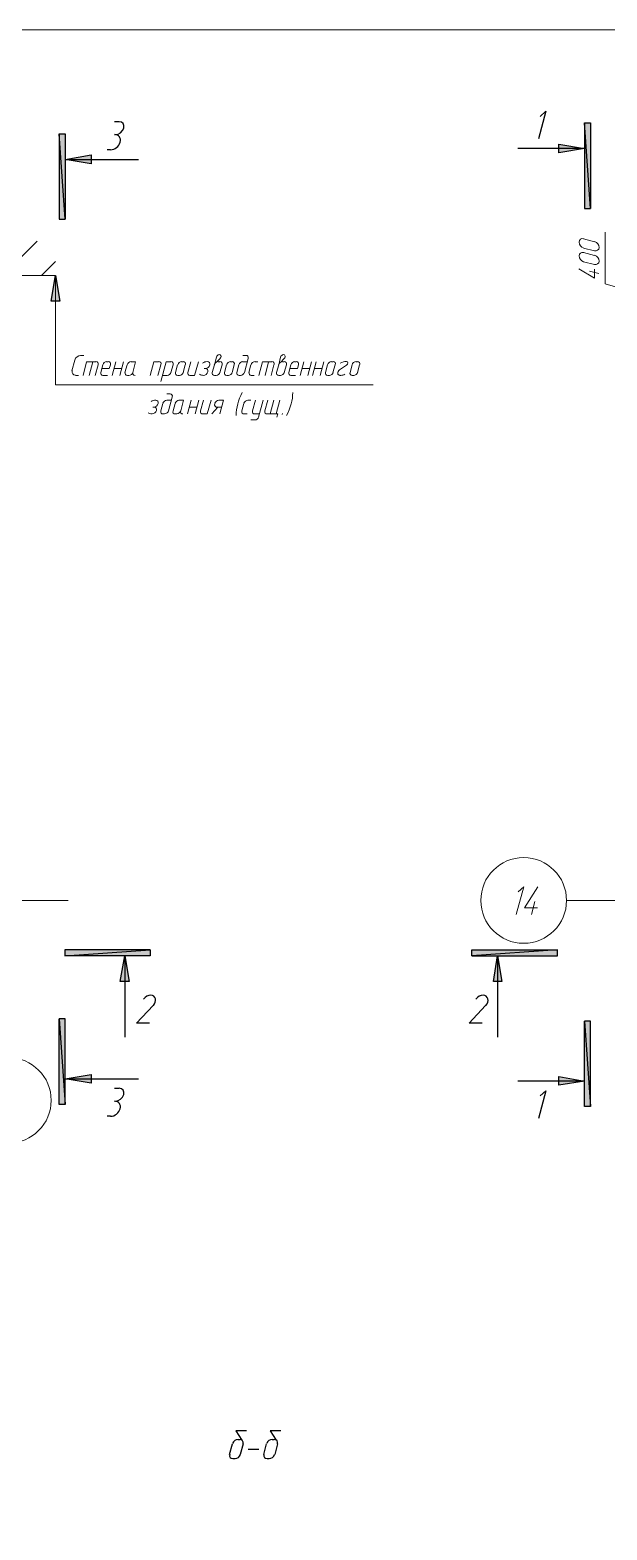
# Model space of a CAD drawing. Header units: millimetres. Extents: x -678 to 5260, y -935 to 3264.
# Drawn here: x 851 to 1525, y 1463 to 3215 of the extents above; entities that cross this region are included whole.
import ezdxf

# ---------------------------------------------------------------- set-up
doc = ezdxf.new("R2010")
doc.units = ezdxf.units.MM
doc.header["$MEASUREMENT"] = 0
doc.layers.get('0').update_dxf_attribs({"linetype": 'CONTINUOUS'})

msp = doc.modelspace()

# ---------------------------------------------------------------- hatches: boundary and pattern name
at = {"true_color": 0x000007}
h = msp.add_hatch(color=7, dxfattribs=at)
h.paths.add_polyline_path([(1505.50682, 3106.44845), (1505.50682, 3006.36546), (1498.36989, 3106.44845)])
h.paths.add_polyline_path([(1505.50682, 3006.36546), (1498.36989, 3106.44845), (1498.36989, 3006.36546)])
h = msp.add_hatch(color=7, dxfattribs=at)
h.paths.add_polyline_path([(892.06284, 3093.66836), (892.06284, 2993.91733), (885.09188, 3093.66836)])
h.paths.add_polyline_path([(892.06284, 2993.91733), (885.09188, 3093.66836), (885.09188, 2993.91733)])
for points in [[(892.06284, 3063.79284), (922.2703, 3068.93807), (922.2703, 3058.64762)], [(1498.36989, 3076.57293), (1468.49437, 3071.4277), (1468.49437, 3081.55218)], [(880.61055, 2928.19119), (885.75578, 2897.98372), (875.79728, 2897.98372)], [(961.6064, 2133.66836), (966.75163, 2103.62687), (956.46118, 2103.62687)], [(1396.9591, 2133.66836), (1401.93835, 2103.62687), (1391.97985, 2103.62687)], [(892.06284, 1990.0999), (922.2703, 1994.91318), (922.2703, 1984.95467)], [(1498.36989, 1987.4443), (1468.49437, 1982.46504), (1468.49437, 1992.58953)]]:
    msp.add_hatch(color=7, dxfattribs=at).paths.add_polyline_path(points)
h = msp.add_hatch(color=7, dxfattribs=at)
h.paths.add_polyline_path([(991.48192, 2133.66836), (891.73089, 2133.66836), (991.48192, 2140.63932)])
h.paths.add_polyline_path([(891.73089, 2133.66836), (991.48192, 2140.63932), (891.73089, 2140.63932)])
h = msp.add_hatch(color=7, dxfattribs=at)
h.paths.add_polyline_path([(1366.91761, 2140.63932), (1467.00059, 2140.63932), (1366.91761, 2133.66836)])
h.paths.add_polyline_path([(1467.00059, 2140.63932), (1366.91761, 2133.66836), (1467.00059, 2133.66836)])
h = msp.add_hatch(color=7, dxfattribs=at)
h.paths.add_polyline_path([(885.09188, 1960.0584), (885.09188, 2059.97542), (892.06284, 1960.0584)])
h.paths.add_polyline_path([(885.09188, 2059.97542), (892.06284, 1960.0584), (892.06284, 2059.97542)])
h = msp.add_hatch(color=7, dxfattribs=at)
h.paths.add_polyline_path([(1498.36989, 1957.56878), (1498.36989, 2057.31982), (1505.50682, 1957.56878)])
h.paths.add_polyline_path([(1498.36989, 2057.31982), (1505.50682, 1957.56878), (1505.50682, 2057.31982)])

# ---------------------------------------------------------------- linework, layer by layer
at = {"color": 7, "linetype": 'Continuous', "lineweight": 20, "true_color": 0x000007}
msp.add_lwpolyline([(-479.88737, -884.75487), (5209.40723, -884.75487), (5209.40723, 3214.83019), (-479.88737, 3214.83019)], close=True, dxfattribs=at)
at = {"color": 7, "linetype": 'Continuous', "lineweight": 25, "true_color": 0x000007}
for points in [[(1446.75163, 3113.91733), (1453.39064, 3120.22438), (1444.75993, 3087.69326)], [(954.9674, 3107.4443), (949.82217, 3107.4443), (949.82217, 3107.4443)], [(950.984, 3092.50654), (949.6562, 3092.50654), (949.6562, 3092.50654)], [(945.00889, 3075.07915), (941.19147, 3075.07915), (941.19147, 3075.07915)], [(1498.36989, 3076.57293), (1420.69354, 3076.57293), (1420.69354, 3076.57293)], [(892.06284, 3063.79284), (977.54001, 3063.79284), (977.54001, 3063.79284)], [(961.6064, 2133.66836), (961.6064, 2038.7306), (961.6064, 2038.7306)], [(1396.9591, 2133.66836), (1396.9591, 2038.7306), (1396.9591, 2038.7306)], [(990.65205, 2054.99616), (975.54831, 2054.99616), (994.9674, 2075.74305)], [(1378.86781, 2054.99616), (1363.93006, 2054.99616), (1383.01719, 2075.74305)], [(892.06284, 1990.0999), (977.54001, 1990.0999), (977.54001, 1990.0999)], [(1498.36989, 1987.4443), (1420.69354, 1987.4443), (1420.69354, 1987.4443)], [(950.984, 1963.70986), (949.6562, 1963.70986), (949.6562, 1963.70986)], [(954.9674, 1978.81359), (949.82217, 1978.81359), (949.82217, 1978.81359)], [(1446.75163, 1970.01691), (1453.39064, 1976.15799), (1444.75993, 1943.79284)], [(945.00889, 1946.28247), (941.19147, 1946.28247), (941.19147, 1946.28247)], [(1103.84707, 1578.81359), (1091.39893, 1578.81359), (1098.53586, 1568.19119)], [(1143.84707, 1578.81359), (1131.39893, 1578.81359), (1138.53586, 1568.19119)], [(1083.93006, 1551.26172), (1087.41553, 1563.87583), (1087.41553, 1563.87583)], [(1093.72259, 1568.68911), (1096.21221, 1568.68911), (1096.21221, 1568.68911)], [(1099.86367, 1563.87583), (1096.54416, 1551.26172), (1096.54416, 1551.26172)], [(1124.09603, 1551.26172), (1127.24956, 1563.87583), (1127.24956, 1563.87583)], [(1133.72259, 1568.68911), (1136.21221, 1568.68911), (1136.21221, 1568.68911)], [(1139.86367, 1563.87583), (1136.71014, 1551.26172), (1136.71014, 1551.26172)], [(1090.07113, 1546.28247), (1087.74748, 1546.28247), (1087.74748, 1546.28247)], [(1105.67279, 1557.56878), (1118.12093, 1557.56878), (1118.12093, 1557.56878)], [(1130.23711, 1546.28247), (1127.74748, 1546.28247), (1127.74748, 1546.28247)]]:
    msp.add_lwpolyline(points, dxfattribs=at)
at = {"color": 7, "linetype": 'Continuous', "lineweight": -2, "true_color": 0x000007}
for points in [[(1505.50682, 3106.44845), (1505.50682, 3006.36546), (1498.36989, 3106.44845)], [(1505.50682, 3006.36546), (1498.36989, 3106.44845), (1498.36989, 3006.36546)], [(892.06284, 3093.66836), (892.06284, 2993.91733), (885.09188, 3093.66836)], [(892.06284, 2993.91733), (885.09188, 3093.66836), (885.09188, 2993.91733)], [(892.06284, 3063.79284), (922.2703, 3068.93807), (922.2703, 3058.64762)], [(1498.36989, 3076.57293), (1468.49437, 3071.4277), (1468.49437, 3081.55218)], [(880.61055, 2928.19119), (885.75578, 2897.98372), (875.79728, 2897.98372)], [(991.48192, 2133.66836), (891.73089, 2133.66836), (991.48192, 2140.63932)], [(891.73089, 2133.66836), (991.48192, 2140.63932), (891.73089, 2140.63932)], [(1366.91761, 2140.63932), (1467.00059, 2140.63932), (1366.91761, 2133.66836)], [(1467.00059, 2140.63932), (1366.91761, 2133.66836), (1467.00059, 2133.66836)], [(961.6064, 2133.66836), (966.75163, 2103.62687), (956.46118, 2103.62687)], [(1396.9591, 2133.66836), (1401.93835, 2103.62687), (1391.97985, 2103.62687)], [(885.09188, 1960.0584), (885.09188, 2059.97542), (892.06284, 1960.0584)], [(885.09188, 2059.97542), (892.06284, 1960.0584), (892.06284, 2059.97542)], [(1498.36989, 1957.56878), (1498.36989, 2057.31982), (1505.50682, 1957.56878)], [(1498.36989, 2057.31982), (1505.50682, 1957.56878), (1505.50682, 2057.31982)], [(892.06284, 1990.0999), (922.2703, 1994.91318), (922.2703, 1984.95467)], [(1498.36989, 1987.4443), (1468.49437, 1982.46504), (1468.49437, 1992.58953)]]:
    msp.add_lwpolyline(points, close=True, dxfattribs=at)
at = {"color": 7, "linetype": 'Continuous', "lineweight": 9, "true_color": 0x000007}
for points in [[(1557.29105, 2908.1082), (1522.60225, 2918.39865), (1522.60225, 2978.64762)], [(819.53172, 2928.19119), (859.53172, 2968.19119), (859.53172, 2968.19119)], [(1509.98815, 2967.52728), (1497.37404, 2970.84679), (1497.37404, 2970.84679)], [(864.51097, 2928.19119), (880.61055, 2944.29077), (880.61055, 2944.29077)], [(1497.37404, 2960.22438), (1509.98815, 2956.90488), (1509.98815, 2956.90488)], [(1509.98815, 2951.59367), (1497.37404, 2954.91318), (1497.37404, 2954.91318)], [(1497.37404, 2944.1248), (1509.98815, 2940.80529), (1509.98815, 2940.80529)], [(-178.97451, 2928.19119), (880.61055, 2928.19119), (880.61055, 2928.19119)], [(1509.98815, 2935.49409), (1509.98815, 2924.87168), (1491.89686, 2935.82604)], [(1515.29935, 2930.51484), (1504.34499, 2933.33641), (1504.34499, 2933.33641)], [(900.02964, 2816.82189), (903.34914, 2829.27002), (903.34914, 2829.27002)], [(910.15412, 2834.7472), (913.80557, 2834.7472), (913.80557, 2834.7472)], [(912.9757, 2811.34471), (917.12508, 2827.4443), (928.07943, 2827.4443)], [(920.11263, 2811.34471), (924.42798, 2827.4443), (924.42798, 2827.4443)], [(930.56906, 2823.95882), (927.24956, 2811.34471), (927.24956, 2811.34471)], [(933.55661, 2814.99616), (935.88026, 2823.95882), (935.88026, 2823.95882)], [(944.84292, 2823.95882), (943.51512, 2819.47749), (934.55246, 2819.47749)], [(940.36159, 2827.4443), (942.18732, 2827.4443), (942.18732, 2827.4443)], [(947.00059, 2811.34471), (951.14997, 2827.4443), (951.14997, 2827.4443)], [(955.79728, 2811.34471), (960.11263, 2827.4443), (960.11263, 2827.4443)], [(961.93835, 2814.99616), (964.59396, 2823.95882), (964.59396, 2823.95882)], [(969.07528, 2827.4443), (974.38649, 2827.4443), (970.90101, 2814.99616)], [(991.48192, 2811.34471), (995.79728, 2827.4443), (1001.10848, 2827.4443)], [(1000.44458, 2811.34471), (1003.59811, 2823.95882), (1003.59811, 2823.95882)], [(1010.07113, 2827.4443), (1003.93006, 2804.37376), (1003.93006, 2804.37376)], [(1015.38234, 2827.4443), (1010.07113, 2827.4443), (1010.07113, 2827.4443)], [(1018.03794, 2823.95882), (1015.54831, 2814.99616), (1015.54831, 2814.99616)], [(1021.02549, 2814.99616), (1023.34914, 2823.95882), (1023.34914, 2823.95882)], [(1027.83047, 2827.4443), (1029.82217, 2827.4443), (1029.82217, 2827.4443)], [(1032.3118, 2823.95882), (1029.98815, 2814.99616), (1029.98815, 2814.99616)], [(1035.29935, 2814.99616), (1038.78483, 2827.4443), (1038.78483, 2827.4443)], [(1047.58151, 2827.4443), (1043.10018, 2811.34471), (1037.78898, 2811.34471)], [(1063.84707, 2814.99616), (1066.33669, 2823.95882), (1066.33669, 2823.95882)], [(1066.33669, 2823.95882), (1068.66035, 2832.7555), (1068.66035, 2832.7555)], [(1072.47777, 2830.7638), (1068.82632, 2827.11235), (1068.82632, 2827.11235)], [(1070.81802, 2827.4443), (1072.47777, 2827.4443), (1072.47777, 2827.4443)], [(1075.29935, 2823.95882), (1072.64375, 2814.99616), (1072.64375, 2814.99616)], [(1078.2869, 2814.99616), (1080.61055, 2823.95882), (1080.61055, 2823.95882)], [(1085.09188, 2827.4443), (1086.91761, 2827.4443), (1086.91761, 2827.4443)], [(1089.40723, 2823.95882), (1087.08358, 2814.99616), (1087.08358, 2814.99616)], [(1092.39479, 2814.99616), (1094.71844, 2823.95882), (1094.71844, 2823.95882)], [(1099.19976, 2827.4443), (1104.84292, 2827.4443), (1104.84292, 2827.4443)], [(1103.01719, 2834.7472), (1099.53172, 2834.7472), (1099.53172, 2834.7472)], [(1101.35744, 2814.99616), (1105.67279, 2831.09575), (1105.67279, 2831.09575)], [(1106.66864, 2814.99616), (1108.9923, 2823.95882), (1108.9923, 2823.95882)], [(1113.6396, 2827.4443), (1117.12508, 2827.4443), (1117.12508, 2827.4443)], [(1118.12093, 2811.34471), (1122.60225, 2827.4443), (1133.22466, 2827.4443)], [(1125.42383, 2811.34471), (1129.57321, 2827.4443), (1129.57321, 2827.4443)], [(1135.71429, 2823.95882), (1132.56076, 2811.34471), (1132.56076, 2811.34471)], [(1138.70184, 2814.99616), (1141.35744, 2823.95882), (1141.35744, 2823.95882)], [(1141.35744, 2823.95882), (1143.68109, 2832.7555), (1143.68109, 2832.7555)], [(1147.49852, 2830.7638), (1143.84707, 2827.11235), (1143.84707, 2827.11235)], [(1145.83877, 2827.4443), (1147.49852, 2827.4443), (1147.49852, 2827.4443)], [(1150.3201, 2823.95882), (1147.6645, 2814.99616), (1147.6645, 2814.99616)], [(1153.14167, 2814.99616), (1155.6313, 2823.95882), (1155.6313, 2823.95882)], [(1164.42798, 2823.95882), (1163.26615, 2819.47749), (1154.3035, 2819.47749)], [(1159.94665, 2827.4443), (1161.93835, 2827.4443), (1161.93835, 2827.4443)], [(1166.41968, 2811.34471), (1170.90101, 2827.4443), (1170.90101, 2827.4443)], [(1175.38234, 2811.34471), (1179.69769, 2827.4443), (1179.69769, 2827.4443)], [(1180.85952, 2811.34471), (1185.00889, 2827.4443), (1185.00889, 2827.4443)], [(1189.82217, 2811.34471), (1193.97155, 2827.4443), (1193.97155, 2827.4443)], [(1195.96325, 2814.99616), (1198.45288, 2823.95882), (1198.45288, 2823.95882)], [(1202.9342, 2827.4443), (1204.59396, 2827.4443), (1204.59396, 2827.4443)], [(1207.41553, 2823.95882), (1204.75993, 2814.99616), (1204.75993, 2814.99616)], [(1212.22881, 2817.81774), (1220.52757, 2823.46089), (1220.52757, 2823.46089)], [(1224.67694, 2814.99616), (1227.00059, 2823.95882), (1227.00059, 2823.95882)], [(1231.31595, 2827.4443), (1233.30765, 2827.4443), (1233.30765, 2827.4443)], [(1235.79728, 2823.95882), (1233.47362, 2814.99616), (1233.47362, 2814.99616)], [(904.01304, 2811.34471), (907.6645, 2811.34471), (907.6645, 2811.34471)], [(936.04624, 2811.34471), (941.35744, 2811.34471), (941.35744, 2811.34471)], [(948.9923, 2819.47749), (957.95495, 2819.47749), (957.95495, 2819.47749)], [(966.41968, 2811.34471), (964.75993, 2811.34471), (964.75993, 2811.34471)], [(1011.06698, 2811.34471), (1005.75578, 2811.34471), (1005.75578, 2811.34471)], [(1025.34084, 2811.34471), (1023.68109, 2811.34471), (1023.68109, 2811.34471)], [(1055.71429, 2819.47749), (1054.38649, 2819.47749), (1054.38649, 2819.47749)], [(1068.16242, 2811.34471), (1066.50267, 2811.34471), (1066.50267, 2811.34471)], [(1082.43628, 2811.34471), (1080.77653, 2811.34471), (1080.77653, 2811.34471)], [(1095.05039, 2811.34471), (1096.87611, 2811.34471), (1096.87611, 2811.34471)], [(1109.15827, 2811.34471), (1112.80972, 2811.34471), (1112.80972, 2811.34471)], [(1143.18317, 2811.34471), (1141.52342, 2811.34471), (1141.52342, 2811.34471)], [(1155.79728, 2811.34471), (1161.10848, 2811.34471), (1161.10848, 2811.34471)], [(1168.57736, 2819.47749), (1177.37404, 2819.47749), (1177.37404, 2819.47749)], [(1183.01719, 2819.47749), (1191.81387, 2819.47749), (1191.81387, 2819.47749)], [(1200.44458, 2811.34471), (1198.61885, 2811.34471), (1198.61885, 2811.34471)], [(1212.89271, 2811.34471), (1213.72259, 2811.34471), (1213.72259, 2811.34471)], [(1228.82632, 2811.34471), (1227.16657, 2811.34471), (1227.16657, 2811.34471)], [(1014.22051, 2789.76795), (1010.90101, 2789.76795), (1010.90101, 2789.76795)], [(1012.56076, 2770.01691), (1017.04209, 2786.1165), (1017.04209, 2786.1165)], [(995.6313, 2774.33226), (994.3035, 2774.33226), (994.3035, 2774.33226)], [(1003.59811, 2770.01691), (1006.25371, 2778.81359), (1006.25371, 2778.81359)], [(1010.73503, 2782.46504), (1016.04624, 2782.46504), (1016.04624, 2782.46504)], [(1018.03794, 2770.01691), (1020.36159, 2778.81359), (1020.36159, 2778.81359)], [(1024.84292, 2782.46504), (1030.15412, 2782.46504), (1027.00059, 2770.01691)], [(1034.80142, 2766.53143), (1039.11678, 2782.46504), (1039.11678, 2782.46504)], [(1036.9591, 2774.33226), (1045.92176, 2774.33226), (1045.92176, 2774.33226)], [(1043.76408, 2766.53143), (1048.07943, 2782.46504), (1048.07943, 2782.46504)], [(1050.23711, 2770.01691), (1053.55661, 2782.46504), (1053.55661, 2782.46504)], [(1062.51927, 2782.46504), (1058.03794, 2766.53143), (1052.72674, 2766.53143)], [(1063.51512, 2766.53143), (1070.15412, 2774.33226), (1070.15412, 2774.33226)], [(1066.66864, 2778.81359), (1066.50267, 2777.98372), (1066.50267, 2777.98372)], [(1068.16242, 2774.33226), (1074.63545, 2774.33226), (1074.63545, 2774.33226)], [(1072.47777, 2766.53143), (1076.79313, 2782.46504), (1071.48192, 2782.46504)], [(1098.36989, 2770.01691), (1100.69354, 2778.81359), (1100.69354, 2778.81359)], [(1105.17487, 2782.46504), (1108.82632, 2782.46504), (1108.82632, 2782.46504)], [(1114.13752, 2782.46504), (1110.984, 2770.01691), (1110.984, 2770.01691)], [(1117.95495, 2762.87998), (1123.10018, 2782.46504), (1123.10018, 2782.46504)], [(1128.57736, 2782.46504), (1125.09188, 2770.01691), (1125.09188, 2770.01691)], [(1135.54831, 2782.46504), (1131.39893, 2766.53143), (1131.39893, 2766.53143)], [(1138.53586, 2766.53143), (1142.85122, 2782.46504), (1142.85122, 2782.46504)], [(1006.41968, 2766.53143), (1008.07943, 2766.53143), (1008.07943, 2766.53143)], [(1022.35329, 2766.53143), (1020.69354, 2766.53143), (1020.69354, 2766.53143)], [(1101.02549, 2766.53143), (1104.51097, 2766.53143), (1104.51097, 2766.53143)], [(1108.82632, 2759.3945), (1113.30765, 2759.3945), (1113.30765, 2759.3945)], [(1113.47362, 2766.53143), (1118.78483, 2766.53143), (1118.78483, 2766.53143)], [(1127.74748, 2766.53143), (1140.19562, 2766.53143), (1139.19976, 2762.87998)], [(1145.50682, 2765.86753), (1145.83877, 2767.02936), (1145.83877, 2767.02936)], [(1420.85952, 2208.19119), (1427.49852, 2214.33226), (1418.70184, 2181.96712)], [(1443.43213, 2189.60197), (1428.3284, 2189.60197), (1443.76408, 2214.33226)], [(895.54831, 2198.23268), (825.67279, 2198.23268), (723.59811, 2198.23268)], [(1436.46118, 2181.96712), (1440.44458, 2196.90488), (1440.44458, 2196.90488)], [(1739.19976, 2198.23268), (1637.12508, 2198.23268), (1577.20806, 2198.23268), (1477.12508, 2198.23268)]]:
    msp.add_lwpolyline(points, dxfattribs=at)
at = {"color": 7, "linetype": 'Continuous', "lineweight": 20, "true_color": 0x000007}
msp.add_lwpolyline([(880.61055, 2928.19119), (880.61055, 2800.55633), (1251.73089, 2800.55633)], dxfattribs=at)
at = {"color": 7, "linetype": 'Continuous', "lineweight": 25, "true_color": 0x000007}
for points in [[(950.984, 3092.67251), (954.9674, 3092.67251), (959.28275, 3096.15799), (960.44458, 3100.30737), (960.44458, 3100.30737), (961.6064, 3104.45675), (959.11678, 3107.77625), (954.9674, 3107.61027)], [(945.17487, 3074.91318), (949.98815, 3074.91318), (954.9674, 3078.89658), (956.2952, 3083.87583), (956.2952, 3083.87583), (957.623, 3088.68911), (954.63545, 3092.67251), (949.82217, 3092.67251)], [(995.13337, 2075.74305), (997.29105, 2078.0667), (998.12093, 2081.05426), (997.45703, 2083.54388), (997.45703, 2083.54388), (996.79313, 2085.86753), (994.80142, 2087.52728), (992.14582, 2087.69326)], [(1383.34914, 2075.74305), (1385.34084, 2078.0667), (1386.33669, 2081.05426), (1385.67279, 2083.54388), (1385.67279, 2083.54388), (1385.00889, 2085.86753), (1383.01719, 2087.52728), (1380.19562, 2087.69326)], [(945.17487, 1946.28247), (949.98815, 1946.28247), (954.9674, 1950.26587), (956.2952, 1955.07915), (956.2952, 1955.07915), (957.623, 1959.89243), (954.63545, 1963.87583), (949.82217, 1963.87583)], [(950.984, 1964.04181), (954.9674, 1964.04181), (959.28275, 1967.36131), (960.44458, 1971.51069), (960.44458, 1971.51069), (961.6064, 1975.66006), (959.11678, 1978.97957), (954.9674, 1978.97957)]]:
    msp.add_open_spline(points, degree=3, knots=[0, 0, 0, 0, 0.125, 0.125, 0.125, 0.125001, 1, 1, 1, 1], dxfattribs=at)
at = {"color": 7, "linetype": 'Continuous', "lineweight": 9, "true_color": 0x000007}
for points in [[(1497.54001, 2971.01276), (1494.55246, 2971.84264), (1492.22881, 2970.01691), (1492.06284, 2967.02936)], [(1492.06284, 2967.02936), (1492.06284, 2964.04181), (1494.38649, 2961.05426), (1497.37404, 2960.39036)], [(1509.98815, 2956.90488), (1512.9757, 2956.24098), (1515.29935, 2958.0667), (1515.46533, 2960.88828)], [(1515.46533, 2960.88828), (1515.46533, 2963.87583), (1513.14167, 2966.86338), (1510.15412, 2967.69326)], [(1497.54001, 2954.91318), (1494.55246, 2955.74305), (1492.22881, 2953.91733), (1492.06284, 2950.92977)], [(1492.06284, 2950.92977), (1492.06284, 2947.94222), (1494.38649, 2944.95467), (1497.37404, 2944.1248)], [(1509.98815, 2940.97127), (1512.9757, 2940.30737), (1515.29935, 2942.13309), (1515.46533, 2944.95467)], [(1515.46533, 2944.95467), (1515.46533, 2947.94222), (1513.14167, 2950.92977), (1510.15412, 2951.75965)], [(910.15412, 2834.7472), (907.16657, 2834.7472), (904.17902, 2832.42355), (903.34914, 2829.436)], [(930.56906, 2824.1248), (931.23296, 2826.1165), (930.07113, 2827.61027), (928.07943, 2827.61027)], [(940.69354, 2827.61027), (938.70184, 2827.61027), (936.54416, 2825.95052), (936.04624, 2823.95882)], [(944.84292, 2824.1248), (945.50682, 2826.1165), (944.34499, 2827.61027), (942.35329, 2827.61027)], [(969.07528, 2827.61027), (967.08358, 2827.61027), (965.09188, 2825.95052), (964.42798, 2823.95882)], [(1018.20391, 2824.1248), (1018.70184, 2826.1165), (1017.54001, 2827.61027), (1015.54831, 2827.61027)], [(1028.16242, 2827.61027), (1026.17072, 2827.61027), (1024.17902, 2825.95052), (1023.51512, 2823.95882)], [(1032.47777, 2824.1248), (1032.9757, 2826.1165), (1031.81387, 2827.61027), (1029.82217, 2827.61027)], [(1057.87196, 2827.61027), (1056.04624, 2827.61027), (1054.22051, 2826.94637), (1052.56076, 2825.78455)], [(1070.81802, 2827.61027), (1068.82632, 2827.61027), (1066.83462, 2825.95052), (1066.17072, 2823.95882)], [(1072.47777, 2830.92977), (1073.14167, 2831.59367), (1073.6396, 2832.25758), (1073.97155, 2833.08745)], [(1075.29935, 2824.1248), (1075.96325, 2826.1165), (1074.80142, 2827.61027), (1072.80972, 2827.61027)], [(1085.25786, 2827.61027), (1083.26615, 2827.61027), (1081.27445, 2825.95052), (1080.77653, 2823.95882)], [(1089.57321, 2824.1248), (1090.07113, 2826.1165), (1088.90931, 2827.61027), (1086.91761, 2827.61027)], [(1099.53172, 2827.61027), (1097.54001, 2827.61027), (1095.54831, 2825.95052), (1094.88441, 2823.95882)], [(1105.67279, 2831.26172), (1106.33669, 2833.25343), (1105.17487, 2834.91318), (1103.18317, 2834.7472)], [(1113.80557, 2827.61027), (1111.81387, 2827.61027), (1109.6562, 2825.95052), (1109.15827, 2823.95882)], [(1136.04624, 2824.1248), (1136.71014, 2826.1165), (1135.54831, 2827.61027), (1133.55661, 2827.61027)], [(1145.83877, 2827.61027), (1143.84707, 2827.61027), (1141.85537, 2825.95052), (1141.19147, 2823.95882)], [(1147.49852, 2830.92977), (1148.16242, 2831.59367), (1148.66035, 2832.25758), (1148.9923, 2833.08745)], [(1150.3201, 2824.1248), (1150.81802, 2826.1165), (1149.6562, 2827.61027), (1147.83047, 2827.61027)], [(1160.2786, 2827.61027), (1158.2869, 2827.61027), (1156.2952, 2825.95052), (1155.6313, 2823.95882)], [(1164.59396, 2824.1248), (1165.09188, 2826.1165), (1163.93006, 2827.61027), (1161.93835, 2827.61027)], [(1202.9342, 2827.61027), (1200.9425, 2827.61027), (1198.9508, 2825.95052), (1198.45288, 2823.95882)], [(1207.41553, 2824.1248), (1208.07943, 2826.1165), (1206.91761, 2827.61027), (1204.92591, 2827.61027)], [(1220.52757, 2827.61027), (1218.20391, 2827.61027), (1215.71429, 2827.11235), (1213.22466, 2825.78455)], [(1231.6479, 2827.61027), (1229.6562, 2827.61027), (1227.6645, 2825.95052), (1227.00059, 2823.95882)], [(1235.96325, 2824.1248), (1236.46118, 2826.1165), (1235.29935, 2827.61027), (1233.30765, 2827.61027)], [(900.19562, 2817.15384), (899.53172, 2814.16629), (901.35744, 2811.67666), (904.17902, 2811.67666)], [(933.72259, 2814.99616), (933.05869, 2813.00446), (934.22051, 2811.51069), (936.21221, 2811.51069)], [(962.10433, 2814.99616), (961.6064, 2813.00446), (962.76823, 2811.51069), (964.75993, 2811.51069)], [(966.58566, 2811.51069), (968.57736, 2811.51069), (970.73503, 2813.17044), (971.23296, 2815.16214)], [(971.06698, 2814.99616), (970.56906, 2813.00446), (971.73089, 2811.51069), (973.72259, 2811.51069)], [(1011.23296, 2811.51069), (1013.22466, 2811.51069), (1015.21636, 2813.17044), (1015.88026, 2815.16214)], [(1021.02549, 2814.99616), (1020.36159, 2813.00446), (1021.52342, 2811.51069), (1023.51512, 2811.51069)], [(1025.50682, 2811.51069), (1027.49852, 2811.51069), (1029.49022, 2813.17044), (1030.15412, 2815.16214)], [(1035.46533, 2814.99616), (1034.9674, 2813.00446), (1035.96325, 2811.51069), (1037.95495, 2811.51069)], [(1049.07528, 2812.83849), (1050.23711, 2812.00861), (1051.73089, 2811.51069), (1053.55661, 2811.51069)], [(1063.84707, 2814.99616), (1063.34914, 2813.00446), (1064.51097, 2811.51069), (1066.50267, 2811.51069)], [(1068.3284, 2811.51069), (1070.3201, 2811.51069), (1072.47777, 2813.17044), (1072.9757, 2815.16214)], [(1078.12093, 2814.99616), (1077.623, 2813.00446), (1078.78483, 2811.51069), (1080.77653, 2811.51069)], [(1082.60225, 2811.51069), (1084.59396, 2811.51069), (1086.58566, 2813.17044), (1087.24956, 2815.16214)], [(1092.56076, 2814.99616), (1092.06284, 2813.00446), (1093.22466, 2811.51069), (1095.21636, 2811.51069)], [(1096.87611, 2811.51069), (1098.86781, 2811.51069), (1100.85952, 2813.17044), (1101.52342, 2815.16214)], [(1106.83462, 2814.99616), (1106.33669, 2813.00446), (1107.49852, 2811.51069), (1109.32425, 2811.51069)], [(1138.86781, 2814.99616), (1138.36989, 2813.00446), (1139.53172, 2811.51069), (1141.52342, 2811.51069)], [(1143.34914, 2811.51069), (1145.34084, 2811.51069), (1147.49852, 2813.17044), (1147.99645, 2815.16214)], [(1153.14167, 2814.99616), (1152.64375, 2813.00446), (1153.80557, 2811.51069), (1155.6313, 2811.51069)], [(1196.12923, 2814.99616), (1195.46533, 2813.00446), (1196.62715, 2811.51069), (1198.61885, 2811.51069)], [(1200.61055, 2811.51069), (1202.43628, 2811.51069), (1204.59396, 2813.17044), (1205.09188, 2815.16214)], [(1213.88856, 2811.51069), (1215.38234, 2811.67666), (1217.04209, 2812.00861), (1218.70184, 2812.83849)], [(1224.67694, 2814.99616), (1224.17902, 2813.00446), (1225.34084, 2811.51069), (1227.33254, 2811.51069)], [(1228.9923, 2811.51069), (1230.984, 2811.51069), (1232.9757, 2813.17044), (1233.6396, 2815.16214)], [(1017.04209, 2786.28247), (1017.70599, 2788.27417), (1016.54416, 2789.76795), (1014.55246, 2789.76795)], [(1098.86781, 2791.4277), (1094.22051, 2782.79699), (1091.73089, 2773.50239), (1091.73089, 2764.70571)], [(1150.65205, 2764.70571), (1155.29935, 2773.50239), (1157.78898, 2782.79699), (1157.78898, 2791.4277)], [(988.82632, 2767.85923), (990.15412, 2766.86338), (991.6479, 2766.53143), (993.47362, 2766.53143)], [(997.78898, 2782.46504), (995.96325, 2782.63102), (994.13752, 2781.96712), (992.3118, 2780.80529)], [(1003.76408, 2770.01691), (1003.26615, 2768.02521), (1004.42798, 2766.36546), (1006.41968, 2766.53143)], [(1010.73503, 2782.63102), (1008.74333, 2782.46504), (1006.75163, 2780.97127), (1006.08773, 2778.97957)], [(1008.24541, 2766.53143), (1010.23711, 2766.53143), (1012.22881, 2768.19119), (1012.89271, 2770.18289)], [(1018.03794, 2770.01691), (1017.54001, 2768.02521), (1018.53586, 2766.36546), (1020.52757, 2766.53143)], [(1025.17487, 2782.63102), (1023.18317, 2782.46504), (1021.19147, 2780.97127), (1020.52757, 2778.97957)], [(1022.51927, 2766.53143), (1024.51097, 2766.53143), (1026.50267, 2768.19119), (1027.16657, 2770.18289)], [(1027.00059, 2770.01691), (1026.33669, 2768.02521), (1027.49852, 2766.36546), (1029.49022, 2766.53143)], [(1050.23711, 2770.01691), (1049.73918, 2768.02521), (1050.90101, 2766.36546), (1052.89271, 2766.53143)], [(1066.66864, 2778.14969), (1066.17072, 2776.15799), (1067.33254, 2774.49824), (1069.32425, 2774.49824)], [(1071.48192, 2782.63102), (1069.49022, 2782.46504), (1067.49852, 2780.97127), (1066.83462, 2778.97957)], [(1098.53586, 2770.01691), (1098.03794, 2768.02521), (1099.19976, 2766.36546), (1101.19147, 2766.53143)], [(1105.50682, 2782.63102), (1103.51512, 2782.46504), (1101.35744, 2780.97127), (1100.85952, 2778.97957)], [(1110.81802, 2770.01691), (1110.3201, 2768.02521), (1111.48192, 2766.36546), (1113.47362, 2766.53143)], [(1125.25786, 2770.01691), (1124.75993, 2768.02521), (1125.92176, 2766.36546), (1127.91346, 2766.53143)], [(1113.47362, 2759.3945), (1115.46533, 2759.56048), (1117.45703, 2761.05426), (1117.95495, 2763.04596)]]:
    msp.add_open_spline(points, degree=3, dxfattribs=at)
for points, knots in [([(1003.93006, 2824.1248), (1004.26201, 2824.95467), (1004.09603, 2825.95052), (1003.59811, 2826.61442), (1003.59811, 2826.61442), (1003.10018, 2827.27832), (1002.2703, 2827.61027), (1001.27445, 2827.61027)], [0, 0, 0, 0, 0.125, 0.125, 0.125, 0.125001, 1, 1, 1, 1]), ([(1055.88026, 2819.64347), (1058.03794, 2819.64347), (1060.36159, 2821.30322), (1060.85952, 2823.62687), (1060.85952, 2823.62687), (1061.52342, 2825.78455), (1060.19562, 2827.61027), (1057.87196, 2827.61027)], [0, 0, 0, 0, 0.125, 0.125, 0.125, 0.125001, 1, 1, 1, 1]), ([(1074.13752, 2832.92148), (1074.46947, 2834.41525), (1073.47362, 2835.57708), (1071.97985, 2835.74305), (1071.97985, 2835.74305), (1070.48607, 2835.74305), (1068.9923, 2834.41525), (1068.66035, 2832.92148)], [0, 0, 0, 0, 0.125, 0.125, 0.125, 0.125001, 1, 1, 1, 1]), ([(1148.9923, 2832.92148), (1149.49022, 2834.41525), (1148.49437, 2835.57708), (1147.00059, 2835.74305), (1147.00059, 2835.74305), (1145.50682, 2835.74305), (1144.01304, 2834.41525), (1143.51512, 2832.92148)], [0, 0, 0, 0, 0.125, 0.125, 0.125, 0.125001, 1, 1, 1, 1]), ([(1220.69354, 2823.46089), (1221.68939, 2824.1248), (1222.35329, 2825.12065), (1222.18732, 2825.95052), (1222.18732, 2825.95052), (1222.18732, 2826.94637), (1221.52342, 2827.61027), (1220.52757, 2827.61027)], [0, 0, 0, 0, 0.125, 0.125, 0.125, 0.125001, 1, 1, 1, 1]), ([(1053.72259, 2811.51069), (1055.88026, 2811.51069), (1058.20391, 2813.33641), (1058.70184, 2815.49409), (1058.70184, 2815.49409), (1059.36574, 2817.65177), (1058.03794, 2819.47749), (1055.88026, 2819.47749)], [0, 0, 0, 0, 0.125, 0.125, 0.125, 0.125001, 1, 1, 1, 1]), ([(1212.39479, 2817.81774), (1211.06698, 2816.98787), (1210.23711, 2815.32811), (1210.23711, 2814.00031), (1210.23711, 2814.00031), (1210.40308, 2812.50654), (1211.56491, 2811.51069), (1213.05869, 2811.67666)], [0, 0, 0, 0, 0.125, 0.125, 0.125, 0.125001, 1, 1, 1, 1]), ([(993.6396, 2766.53143), (995.79728, 2766.53143), (997.95495, 2768.19119), (998.61885, 2770.51484), (998.61885, 2770.51484), (999.28275, 2772.67251), (997.95495, 2774.49824), (995.6313, 2774.49824)], [0, 0, 0, 0, 0.125, 0.125, 0.125, 0.125001, 1, 1, 1, 1]), ([(995.6313, 2774.49824), (997.95495, 2774.49824), (1000.11263, 2776.32397), (1000.77653, 2778.48164), (1000.77653, 2778.48164), (1001.27445, 2780.80529), (999.94665, 2782.46504), (997.78898, 2782.63102)], [0, 0, 0, 0, 0.125, 0.125, 0.125, 0.125001, 1, 1, 1, 1]), ([(1477.45703, 2198.39865), (1477.45703, 2225.95052), (1455.05039, 2248.35716), (1427.33254, 2248.35716), (1427.33254, 2248.35716), (1399.78068, 2248.35716), (1377.37404, 2225.95052), (1377.37404, 2198.39865), (1377.37404, 2198.39865), (1377.37404, 2170.68081), (1399.78068, 2148.27417), (1427.33254, 2148.27417), (1427.33254, 2148.27417), (1455.05039, 2148.27417), (1477.45703, 2170.68081), (1477.45703, 2198.39865)], [0, 0, 0, 0, 0.0625, 0.0625, 0.0625, 0.062501, 0.125, 0.125, 0.125, 0.125001, 0.1875, 0.1875, 0.1875, 0.187501, 1, 1, 1, 1]), ([(875.79728, 1964.87168), (875.79728, 1992.42355), (853.39064, 2014.83019), (825.67279, 2014.83019), (825.67279, 2014.83019), (798.12093, 2014.83019), (775.71429, 1992.42355), (775.71429, 1964.87168), (775.71429, 1964.87168), (775.71429, 1937.31982), (798.12093, 1914.91318), (825.67279, 1914.91318), (825.67279, 1914.91318), (853.39064, 1914.91318), (875.79728, 1937.31982), (875.79728, 1964.87168)], [0, 0, 0, 0, 0.0625, 0.0625, 0.0625, 0.062501, 0.125, 0.125, 0.125, 0.125001, 0.1875, 0.1875, 0.1875, 0.187501, 1, 1, 1, 1])]:
    msp.add_open_spline(points, degree=3, knots=knots, dxfattribs=at)
at = {"color": 7, "linetype": 'Continuous', "lineweight": 25, "true_color": 0x000007}
for points in [[(992.14582, 2087.52728), (988.9923, 2087.69326), (985.67279, 2085.86753), (983.51512, 2083.04596)], [(1380.19562, 2087.52728), (1377.20806, 2087.69326), (1373.72259, 2085.86753), (1371.56491, 2083.04596)], [(1093.88856, 1568.85509), (1091.06698, 1569.02106), (1088.41138, 1566.69741), (1087.58151, 1564.04181)], [(1099.86367, 1563.87583), (1100.52757, 1566.69741), (1098.86781, 1568.85509), (1096.21221, 1568.85509)], [(1133.72259, 1568.85509), (1131.06698, 1569.02106), (1128.24541, 1566.69741), (1127.58151, 1564.04181)], [(1140.02964, 1563.87583), (1140.69354, 1566.69741), (1139.03379, 1568.85509), (1136.37819, 1568.85509)], [(1084.26201, 1551.4277), (1083.43213, 1548.7721), (1085.09188, 1546.44845), (1087.91346, 1546.44845)], [(1090.40308, 1546.44845), (1093.22466, 1546.44845), (1095.88026, 1548.60612), (1096.71014, 1551.4277)], [(1124.09603, 1551.4277), (1123.43213, 1548.7721), (1125.09188, 1546.44845), (1127.74748, 1546.44845)], [(1130.40308, 1546.44845), (1133.05869, 1546.44845), (1135.88026, 1548.60612), (1136.54416, 1551.4277)]]:
    msp.add_open_spline(points, degree=3, dxfattribs=at)

doc.saveas('drawing.dxf')
